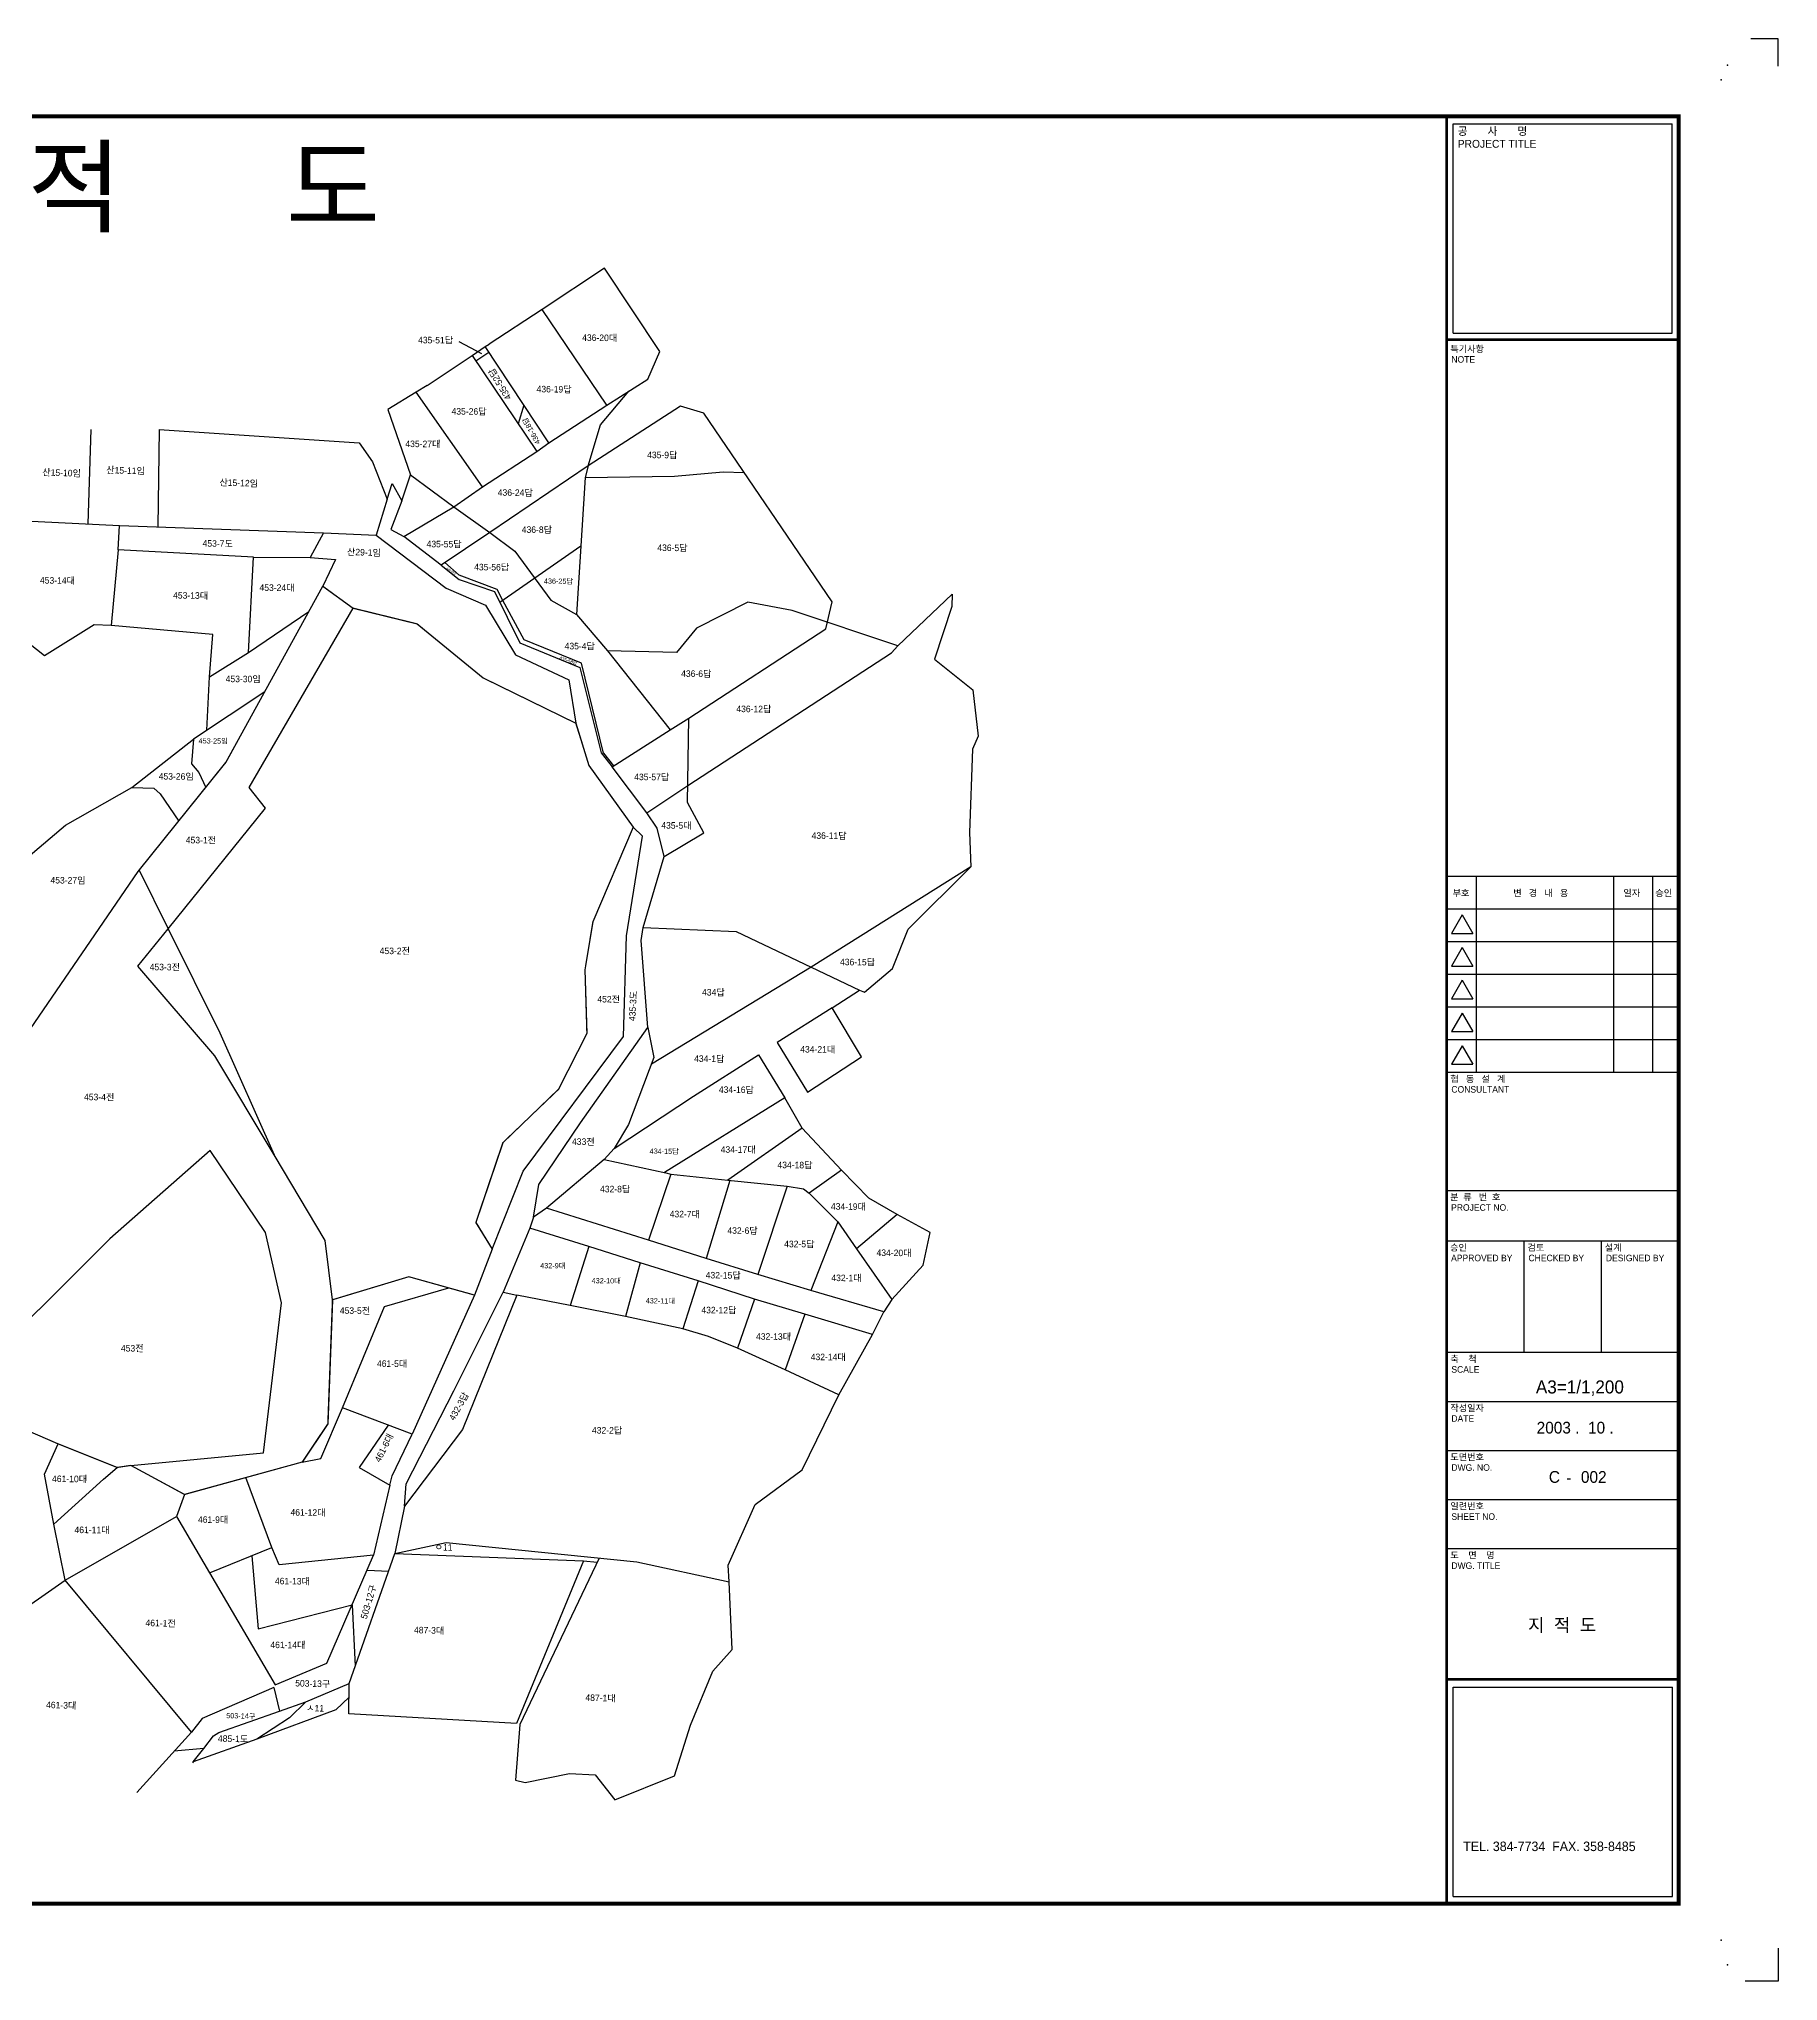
# Model space of a CAD drawing. Extents: x 0 to 504600, y 0 to 356400.
# Drawn here: x 185422 to 504600, y 0 to 356400 of the extents above; entities that cross this region are included whole.
import ezdxf
from ezdxf.enums import TextEntityAlignment as Align

# ---------------------------------------------------------------- set-up
doc = ezdxf.new("R2010")
doc.units = 0
doc.header["$LTSCALE"] = 4800
doc.header["$MEASUREMENT"] = 0
doc.linetypes.add('PHANTOM', pattern=[2.5, 1.25, -0.25, 0.25, -0.25, 0.25, -0.25])
doc.layers.get('0').update_dxf_attribs({"linetype": 'CONTINUOUS'})
for name, color, linetype in [('G-SUN', 1, 'CONTINUOUS'), ('G-TEXT', 6, 'CONTINUOUS'), ('TIT-BOX', 3, 'CONTINUOUS')]:
    doc.layers.add(name, color=color, linetype=linetype)
doc.styles.add('GHS', font='Dotum.ttf')
doc.styles.get("Standard").update_dxf_attribs({"font": 'Dotum.ttf'})
doc.dimstyles.get("Standard").update_dxf_attribs({"dimtxt": 0.18, "dimasz": 0.18, "dimexe": 0.18, "dimexo": 0.0625, "dimgap": 0.09, "dimtad": 0, "dimtih": 1, "dimtoh": 1, "dimdec": 4, "dimzin": 0, "dimdsep": 46, "dimtxsty": 'Standard', "dimcen": 0.09, "dimadec": 0, "dimazin": 0, "dimtfac": 1, "dimtdec": 4, "dimtofl": 0, "dimtmove": 0, "dimatfit": 3, "dimfxl": 0, "dimtolj": 1, "dimtzin": 0, "dimarcsym": 0})

msp = doc.modelspace()

# ---------------------------------------------------------------- linework, layer by layer
at = {"layer": 'G-SUN', "color": 7, "linetype": 'Continuous'}
for p, q in [((285647.1, 275936.1), (302040.9, 276132.2)), ((302040.9, 276132.2), (310979, 276958.1)), ((310979, 276958.1), (314854.2, 276852.6)), ((237634.6, 265743.2), (247352.9, 265309.6)), ((262560.6, 257963.4), (259916.3, 260284.5)), ((259227.9, 259823), (262562.3, 257188.7)), ((269514, 255385.6), (262560.6, 257963.4)), ((262562.3, 257188.7), (269034.7, 255002.3)), ((269034.7, 255002.3), (273699.9, 245570.4)), ((270561.9, 253343.3), (269514, 255385.6)), ((274481.4, 246103.5), (270561.9, 253343.3)), ((285004.9, 241848.7), (274481.4, 246103.5)), ((273699.9, 245570.4), (284705.3, 241021)), ((284705.3, 241021), (288639.8, 225358.1)), ((289027.3, 225354.7), (285004.9, 241848.7)), ((288639.8, 225358.1), (290610.2, 222805.7)), ((289027.3, 225354.7), (290876.5, 222975.1)), ((305568, 162367.5), (317504.1, 169945.4)), ((317504.1, 169945.4), (322297, 162108.8)), ((291012.9, 152797.8), (305568, 162367.5)), ((322297, 162108.8), (300205.5, 148367.6)), ((250773.7, 78448.6), (285397.8, 77152.8)), ((285397.8, 77152.8), (287888.7, 76881.5))]:
    msp.add_line(p, q, dxfattribs=at)
for points in [[(286231, 278077.4), (268211.2, 265845.1), (259227.9, 259823), (252377.7, 265079.3), (261582.2, 270534.5), (266814.5, 274216.9), (276819.2, 280681.9), (278980.7, 282244.6), (289667.5, 289155.6), (297170.5, 293947.9), (299362.5, 299012.3), (289208.7, 314351.5)], [(289208.7, 314351.5), (277785.7, 306725.8)], [(289667.5, 289155.6), (277785.7, 306725.8), (268063, 300370.2)], [(256666.4, 292782.7), (264917.2, 298311), (267322.3, 299952), (268063, 300370.2)], [(278980.7, 282244.6), (267322.3, 299952)], [(264917.2, 298311), (276819.2, 280681.9)], [(265598.2, 297302.1), (268026.1, 298883)], [(256666.4, 292782.7), (254680.6, 291553.4), (249455.5, 288378.8), (253603.6, 276387.9), (261582.2, 270534.5)], [(266814.5, 274216.9), (254680.6, 291553.4)], [(274405.3, 289194), (273402.5, 285742.5)], [(304705.9, 231720.4), (329833.4, 248165.6), (331007.1, 253126), (307455.2, 287720.8), (303170.5, 289000.8), (286231, 278077.4), (285647.1, 275936.1), (284071.2, 250757.9), (289778.8, 244108.7)], [(286231, 278077.4), (288511.1, 285586.6), (293688.4, 291723.8)], [(194949.8, 284725.4), (194383.7, 267384.6)], [(207479.8, 284725.4), (207285.2, 266832.5)], [(207479.8, 284725.4), (244234.3, 282256.5)], [(244234.3, 282256.5), (246678.7, 278758.7), (249332.7, 271957.5), (247352.9, 265309.6), (260155.9, 255595.8), (267363.9, 252482.8), (272874, 243358.4), (282669.1, 238754.3), (283939.1, 230818)], [(249332.7, 271957.5), (250245.5, 274798), (252018.7, 271598.2), (250033.4, 266354.4), (252377.7, 265079.3)], [(252018.7, 271598.2), (253603.6, 276387.9)], [(216268.5, 229540.6), (216725.4, 239316.7), (217358.5, 247106), (198719.6, 248737), (195555.5, 248877.5), (186462.1, 243195.3), (180287.1, 248106.7), (181582.4, 268039), (200227.1, 267085.8), (237634.6, 265743.2), (235221.4, 261245.5), (239853.1, 260866.3), (237526.7, 255988)], [(261582.2, 270534.5), (268211.2, 265845.1), (272779.3, 262408.9), (279372.8, 253390.4), (284071.2, 250757.9)], [(224819.3, 261298.6), (199960.2, 262644.8), (200227.1, 267085.8)], [(199960.2, 262644.8), (198719.6, 248737)], [(223875.5, 243796.7), (224819.3, 261298.6), (235221.4, 261245.5)], [(284855.6, 263289.7), (270036.2, 252977.5)], [(183081.9, 173604.1), (203672.2, 203637.6), (219755.6, 223613.7), (237526.7, 255988), (243077.9, 251950), (254873.2, 249052.8), (266961, 239121), (283939.1, 230818), (286367.4, 223057.7), (294483.7, 211734.9), (287078.1, 194384.9), (285626.9, 185570.5), (285976.1, 173901), (280811.8, 163646.5), (270550.6, 153851.7), (265591.1, 139187.3), (268610.8, 134297.9), (265382.3, 125876.4), (253313.7, 129253.4), (239285.7, 125014.8), (238435, 102290.6), (233713.9, 95242.5), (212150.9, 89288.1), (202302.8, 94628.2), (199787.8, 94246.6), (188914.1, 98592.2), (181158.5, 101977.4)], [(343032.6, 245000.5), (353012.4, 254533.1), (352992.3, 252225), (349766.6, 242558.3), (356832.3, 236956.9), (357774.6, 228454.3), (356737.4, 226062.7), (356232.2, 210795.2), (356467.5, 204456.4)], [(239285.7, 125014.8), (237992.2, 135905.7), (228631.8, 151626.5), (217711.3, 169796.6), (203575.1, 186244.5), (209174.1, 193086.8), (227010.5, 215222.8), (224005.5, 219014.2), (243077.9, 251950)], [(216725.4, 239316.7), (223875.5, 243796.7), (234973, 251335.8)], [(304508.7, 219410), (341891.3, 243767.7), (343032.6, 245000.5), (323644.7, 251495.6), (315518.6, 253034.9), (306094, 248259.4), (302437.3, 243772.5), (289778.8, 244108.7), (301296, 229603.7)], [(226864.3, 236563.8), (213794.5, 227900.8)], [(296980.6, 214390.5), (290610.2, 222805.7), (301296, 229603.7), (304705.9, 231720.4)], [(296341.7, 193344.4), (300189, 206341.8), (307461.9, 210684.2), (304458, 216245.9), (304705.9, 231720.4)], [(202477.4, 219025.4), (213794.5, 227900.8), (213416.1, 223385.3), (214758.8, 221792.1), (216048.4, 219009.1)], [(173087.3, 181602.2), (177439.2, 186821.6), (183487.5, 206312.4), (190321.1, 212127.3), (202477.4, 219025.4), (206545.9, 218877), (207667.4, 217850.5), (211105.4, 212869.8)], [(296980.6, 214390.5), (304508.7, 219410)], [(300189, 206341.8), (298877.7, 211549.8), (296980.6, 214390.5)], [(268610.8, 134297.9), (274300.5, 148644.1), (292716.5, 173336.7), (293239.9, 191809.1), (296225.3, 210083.9), (294483.7, 211734.9)], [(203837.5, 203842.9), (209174.1, 193086.8)], [(331032.2, 178582.3), (331032.2, 178582.3), (336034.5, 181814.8), (336935.9, 181468), (342061.1, 185829.1), (344950, 193034), (356467.5, 204456.4), (327140.7, 186072.1), (297829.9, 168260)], [(209174.1, 193086.8), (218606, 174010.4), (228631.8, 151626.5)], [(297197.9, 174998.7), (295981.9, 190975.2), (296341.7, 193344.4), (313405.9, 192630.9), (327140.7, 186072.1), (336034.5, 181814.8)], [(326488.8, 163145.2), (336380.4, 169611.2), (331032.2, 178582.3), (320915.5, 172231.2), (326488.8, 163145.2)], [(276197.9, 140194.5), (277157.8, 146203.7), (284836.1, 157483.3), (297197.9, 174998.7), (298280.1, 169453.8), (293651.3, 157180.6), (291012.9, 152797.8), (289186.6, 150780.3), (278586.5, 141868.2)], [(325526.9, 156545.2), (322297, 162108.8)], [(332694.6, 148800.9), (325526.9, 156545.2), (311876.2, 146967.7)], [(202302.8, 94628.2), (226633.5, 96963.5), (229937.8, 124445), (226997.9, 137349), (216841.7, 152402.1), (198468.4, 136240.3), (172240.2, 110136.5)], [(289186.6, 150780.3), (300470, 148309.7), (301372.3, 148075.9), (311876.2, 146967.7), (322719.2, 145856.5), (325767.4, 145378.1), (326777.9, 144578.5), (332045.5, 139336), (335498.6, 134390), (341974.2, 125070.1), (340484.3, 122802.2)], [(301372.3, 148075.9), (297301, 135943.8)], [(312240.7, 146930.3), (307898.3, 132575.4)], [(342911.4, 140691.2), (337737.1, 143673.4), (332694.6, 148800.9), (326777.9, 144578.5)], [(322719.2, 145856.5), (317369.1, 129668.7)], [(338413.1, 118640.4), (340484.3, 122802.2), (327065.9, 126760), (317369.1, 129668.7), (307898.3, 132575.4), (297301, 135943.8), (278586.5, 141868.2), (276197.9, 140194.5), (275501.9, 138167.1)], [(332045.5, 139336), (327065.9, 126760)], [(341974.2, 125070.1), (347691.4, 131386.1), (348987, 137362.2), (342911.4, 140691.2), (335498.6, 134390)], [(286325.3, 134796.8), (275501.9, 138167.1), (270641.6, 126435)], [(295795.1, 131777.1), (286325.3, 134796.8), (282942.3, 123955.5)], [(306393.3, 128521.7), (295795.1, 131777.1), (293099.2, 121946.6)], [(316764.5, 125155.2), (306393.3, 128521.7), (303593.3, 119708.8)], [(233713.9, 95242.5), (237190.3, 95877.4), (241115.3, 105219.6), (248851.4, 123791.9), (260641.9, 127202.8)], [(265382.3, 125876.4), (253960.6, 100363), (241115.3, 105219.6)], [(252550.8, 87166.7), (252812.4, 91231.3), (261553, 108326.3), (270641.6, 126435), (273123.6, 125848.6)], [(326010.2, 122363.4), (316764.5, 125155.2), (313623.4, 116119.4)], [(332202.2, 107597.9), (338413.1, 118640.4), (326010.2, 122363.4), (322407.1, 112202)], [(249553.4, 102029.3), (244185, 94234.9), (249809.5, 91022.8), (250276.4, 92713.2), (253960.6, 100363)], [(190254, 73557.1), (188195.8, 83855.1), (186466.8, 93020.6), (188963.8, 98572.3)], [(188195.8, 83855.1), (197311.8, 92135.4), (199787.8, 94246.6)], [(212150.9, 89288.1), (210704.6, 85240.6), (216738.7, 74910.9), (228769, 54358.8), (238299.8, 58342.6), (246837.9, 78150.7), (229526, 76381), (228197.1, 79555.7), (223377, 92388.1)], [(249809.5, 91022.8), (246837.9, 78150.7)], [(179676.3, 66193.3), (190254, 73557.1), (210704.6, 85240.6)], [(216738.7, 74910.9), (228197.1, 79555.7)], [(285397.8, 77152.8), (273087.1, 47305.3), (242324.4, 49022.9), (242363, 54638), (250773.7, 78448.6)], [(224482.3, 78049.9), (225693.4, 64665.7), (242909.4, 69036.8)], [(245645.9, 75385.3), (249643.3, 75248.6)], [(288250.5, 77641.6), (273705.8, 47081.6), (272907.4, 36883.5)], [(228552.2, 53863.2), (215404.5, 48169.5), (213420.2, 45699.8), (190254, 73557.1)], [(272907.4, 36883.5), (274664.9, 36422.8), (282825.1, 38087.5), (287502.8, 37864.7), (291133.6, 33300.4), (302069.3, 37702.6), (305011.2, 46987.9), (309113, 56867.8), (312667.9, 60859.7), (312114.2, 73282.5)], [(242909.4, 69036.8), (243475.6, 57787.8)], [(228552.2, 53863.2), (229584.6, 49519.3), (234416.5, 51268.5), (231427.7, 48328.5), (225396.2, 44425.7), (213737.7, 40249.8), (213599.8, 40071.3)], [(234416.5, 51268.5), (242363, 54638)], [(242345.6, 52109), (239894.6, 49777.3), (225396.2, 44425.7)], [(215673.3, 42696.7), (217502.1, 45042.2), (218454.1, 45642.1), (229584.6, 49519.3)], [(213420.2, 45699.8), (203413, 34603.3)], [(213737.7, 40249.8), (215673.3, 42696.7), (210270, 42206.7)]]:
    msp.add_lwpolyline(points, dxfattribs=at)
at = {"layer": 'G-SUN', "color": 2, "linetype": 'PHANTOM', "const_width": 200}
msp.add_lwpolyline([(183081.9, 173604.1), (203672.2, 203637.6), (219755.6, 223613.7), (237526.7, 255988), (243077.9, 251950), (254873.2, 249052.8), (266961, 239121), (283939.1, 230818), (286367.4, 223057.7), (294483.7, 211734.9), (287078.1, 194384.9), (285626.9, 185570.5), (285976.1, 173901), (280811.8, 163646.5), (270550.6, 153851.7), (265591.1, 139187.3), (268610.8, 134297.9), (265382.3, 125876.4), (253313.7, 129253.4), (239285.7, 125014.8), (238435, 102290.6), (233713.9, 95242.5), (212150.9, 89288.1), (202302.8, 94628.2), (199787.8, 94246.6), (188914.1, 98592.2), (181158.5, 101977.4)], dxfattribs=at)
at = {"layer": 'G-SUN', "color": 7, "linetype": 'Continuous'}
msp.add_lwpolyline([(250773.7, 78448.6), (260174.7, 80513.1), (295188.7, 76932), (312114.2, 73282.5), (311914.7, 76334.4), (316872.9, 87475.1), (325520, 93839), (332202.2, 107597.9), (322407.1, 112202), (313623.4, 116119.4), (308329.2, 118311.9), (303593.3, 119708.8), (293099.2, 121946.6), (282942.3, 123955.5), (273123.6, 125848.6), (263186.6, 101195.1), (252550.8, 87166.7), (250773.7, 78448.6)], close=True, dxfattribs=at)
at = {"layer": 'TIT-BOX', "color": 1}
for p, q in [((504600, 356400), (499560, 356400)), ((504600, 351360), (504600, 356400)), ((504600, 6048), (504600, 0)), ((504600, 0), (498552, 0))]:
    msp.add_line(p, q, dxfattribs=at)
at = {"layer": 'TIT-BOX', "color": 7}
for p, q in [((444953.4, 302380.1), (444974.3, 340782)), ((444974.3, 340782), (485176.4, 340782)), ((485167.5, 302380.1), (485176.4, 340782)), ((444953.4, 302380.1), (485167.5, 302380.1)), ((443778.7, 202775.2), (486380.8, 202775.2)), ((449181.7, 202775.2), (449181.7, 166773.3)), ((474362.2, 202775.2), (474362.2, 166773.3)), ((481570, 202775.2), (481570, 166773.3)), ((443778.7, 196774.9), (486380.8, 196774.9)), ((446585.4, 195647.2), (444630.6, 192261.4)), ((446585.4, 195647.2), (448540.3, 192261.4)), ((443778.7, 190774.6), (486380.8, 190774.6)), ((444630.6, 192261.4), (448540.3, 192261.4)), ((446585.4, 189646.9), (444630.6, 186261.1)), ((446585.4, 189646.9), (448540.3, 186261.1)), ((444630.6, 186261.1), (448540.3, 186261.1)), ((443778.7, 184774.3), (486380.8, 184774.3)), ((446585.4, 183646.6), (444630.6, 180260.8)), ((446585.4, 183646.6), (448540.3, 180260.8)), ((443778.7, 178773.9), (486380.8, 178773.9)), ((444630.6, 180260.8), (448540.3, 180260.8)), ((446585.4, 177646.3), (444630.6, 174260.5)), ((446585.4, 177646.3), (448540.3, 174260.5)), ((443778.7, 172773.6), (486380.8, 172773.6)), ((444630.6, 174260.5), (448540.3, 174260.5)), ((446585.4, 171646), (444630.6, 168260.2)), ((446585.4, 171646), (448540.3, 168260.2)), ((444630.6, 168260.2), (448540.3, 168260.2)), ((443778.7, 166773.3), (486380.8, 166773.3)), ((443729.3, 145104.7), (486331.4, 145104.7)), ((443729.3, 135838), (486331.4, 135838)), ((457930, 135838), (457930, 115385.5)), ((472130.7, 135838), (472130.7, 115385.5)), ((443778.7, 115385.5), (486380.8, 115385.5)), ((443778.7, 106385), (486380.8, 106385)), ((443778.7, 97384.6), (486380.8, 97384.6)), ((443778.7, 88384.1), (486380.8, 88384.1)), ((443778.7, 79384.1), (486380.8, 79384.1)), ((444978.7, 15557.2), (444978.7, 53959.2)), ((444978.7, 53959.2), (485180.8, 53959.2)), ((485180.8, 15557.2), (485180.8, 53959.2)), ((444978.7, 15557.2), (485180.8, 15557.2))]:
    msp.add_line(p, q, dxfattribs=at)
at = {"layer": 'TIT-BOX', "color": 7, "const_width": 720}
msp.add_lwpolyline([(486331.4, 14238.4), (486331.4, 342161.6), (18268.6, 342161.6), (18268.6, 14238.4)], close=True, dxfattribs=at)
at = {"layer": 'TIT-BOX', "color": 7, "const_width": 480}
for points in [[(443778.7, 14417.1), (443789.3, 342161.6)], [(443741.4, 301180.1), (486343.5, 301180.1)], [(443778.7, 55399.2), (486380.8, 55399.2)]]:
    msp.add_lwpolyline(points, dxfattribs=at)
at = {"layer": 'TIT-BOX'}
for p in [(495306.8, 351598.8), (495306.8, 2995.1)]:
    msp.add_point(p, dxfattribs=at)
at = {"layer": 'TIT-BOX', "color": 2}
for p in [(494130, 348900), (494130, 7500)]:
    msp.add_point(p, dxfattribs=at)

# ---------------------------------------------------------------- texts
at = {"color": 3}
msp.add_text('A3=1/1,200', height=2400, dxfattribs=at).set_placement((468215.7, 109035.9), align=Align.MIDDLE_CENTER)
for s, p in [('2003 .  10 .  ', (460281.9, 100484.2)), ('002', (468404.9, 91435.7))]:
    msp.add_text(s, height=2160, dxfattribs=at).set_placement(p)
at = {"color": 6}
msp.add_text('지  적  도', height=2400, dxfattribs=at).set_placement((464954.9, 64140.2), align=Align.CENTER)
at = {"color": 3, "insert": (140950, 336155.1), "char_height": 13800, "width": 352316.19, "attachment_point": 1, "style": 'GHS'}
msp.add_mtext('{\\fHY헤드라인M|b0|i0|c129|p18;지     적      도}', dxfattribs=at)
at = {"layer": 'G-TEXT', "color": 3, "style": 'GHS'}
for s, height, rotation, p in [('435-51답', 1200, 359.5009, (258234.7, 301113.4)), ('436-20대', 1200, 359.5009, (288346.5, 301546.3)), ('435-52답', 1200, 121.192371, (270021.6, 293032.8)), ('436-19답', 1200, 359.5009, (279975.9, 292108.8)), ('435-26답', 1200, 359.5009, (264375.7, 288036)), ('436-18답', 960, 118.787341, (275786.7, 284423.8)), ('435-27대', 1200, 359.5009, (255900.4, 282071.3)), ('산15-11임', 1200, 358.1305, (201332.6, 277195.3)), ('435-9답', 1200, 359.5009, (299830.4, 280041.8)), ('산15-10임', 1200, 358.1305, (189597.1, 276770.7)), ('산15-12임', 1200, 358.1305, (222104.6, 274921.8)), ('436-24답', 1200, 359.5009, (272852.3, 273140.4)), ('453-7도', 1200, 359.5009, (218249.4, 263804.5)), ('435-55답', 1200, 359.5009, (259796.1, 263686)), ('436-8답', 1200, 359.5009, (276821.6, 266335.4)), ('436-5답', 1200, 359.5009, (301696.3, 263008)), ('산29-1임', 1200, 358.1305, (245077.4, 262179.6)), ('435-56답', 1200, 359.5009, (268521.5, 259454.3)), ('453-14대', 1200, 359.5009, (188848.2, 257023.5)), ('435-59답', 360, 325.13935, (261106, 258741.9)), ('436-25답', 960, 359.5009, (280790.6, 256881.9)), ('453-13대', 1200, 359.5009, (213275.9, 254269.5)), ('453-24대', 1200, 359.5009, (229133.1, 255695.2)), ('435-58답', 600, 340.43054, (282573.4, 242298.9)), ('435-4답', 1200, 359.5009, (284690.4, 244968.6)), ('453-30임', 1200, 359.5009, (222923.1, 238938.5)), ('436-6답', 1200, 359.5009, (306073, 239913.8)), ('436-12답', 1200, 359.5009, (316637.2, 233435.5)), ('453-25임', 960, 359.5009, (217430.6, 227579.4)), ('453-26임', 1200, 359.5009, (210639.3, 221061.8)), ('435-57답', 1200, 359.5009, (297899.6, 220957.8)), ('435-5대', 1200, 359.5009, (302431.4, 212067.6)), ('436-11답', 1200, 359.5009, (330450.7, 210184.8)), ('453-1전', 1200, 359.5009, (215170.6, 209369)), ('453-27임', 1200, 359.5009, (190776.3, 202000.2)), ('453-2전', 1200, 359.5009, (250753.4, 189043.7)), ('453-3전', 1200, 359.5009, (208543.2, 186075.5)), ('436-15답', 1200, 359.5009, (335663.8, 186994.8)), ('434답', 1200, 359.5009, (309208.4, 181449.3)), ('452전', 1200, 359.5009, (289996.7, 180178.3)), ('435-3도', 1200, 86.710397, (294427.1, 178948)), ('434-21대', 1200, 359.5009, (328361.8, 170975.3)), ('434-1답', 1200, 359.5009, (308455.7, 169268.4)), ('434-16답', 1200, 359.5009, (313430.8, 163568.7)), ('453-4전', 1200, 359.5009, (196499.5, 162222.2)), ('433전', 1200, 359.5009, (285346.1, 154042.4)), ('434-17대', 1200, 359.5009, (313767.2, 152586.9)), ('434-15답', 960, 359.5009, (300190.5, 152287.2)), ('434-18답', 1200, 359.5009, (324180, 149751.4)), ('432-8답', 1200, 359.5009, (291184.6, 145336.9)), ('434-19대', 1200, 359.5009, (333991.9, 142135.7)), ('432-7대', 1200, 359.5009, (303967, 140748)), ('432-6답', 1200, 359.5009, (314561.4, 137728)), ('432-5답', 1200, 359.5009, (324977.4, 135258.4)), ('432-9대', 960, 359.5009, (279745.2, 131282.5)), ('434-20대', 1200, 359.5009, (342359.3, 133643.1)), ('432-10대', 960, 359.5009, (289551.8, 128518.4)), ('432-15답', 1200, 359.5009, (311010.7, 129524.6)), ('432-1대', 1200, 359.5009, (333634.9, 129038.5)), ('432-11대', 960, 359.5009, (299480, 124830)), ('453-5전', 1200, 359.5009, (243438.6, 123039.8)), ('432-12답', 1200, 359.5009, (310222.5, 123127)), ('432-13대', 1200, 359.5009, (320251.7, 118282)), ('453전', 1200, 359.5009, (202568.5, 116124.3)), ('432-14대', 1200, 359.5009, (330290.4, 114534.9)), ('461-5대', 1200, 359.5009, (250255.3, 113311.2)), ('432-3답', 1200, 60.873974, (262488.1, 105470.7)), ('461-6대', 1200, 63.232803, (248755.2, 97859.5)), ('432-2답', 1200, 359.5009, (289701.6, 101073.6)), ('461-10대', 1200, 359.5009, (191066, 92160.1)), ('461-12대', 1200, 359.5009, (234818.8, 85998)), ('461-11대', 1200, 359.5009, (195182.2, 82793.4)), ('461-9대', 1200, 359.5009, (217411.5, 84685.7)), ('ㅇ11', 1200, 358.5445, (259695.9, 79615.8)), ('461-13대', 1200, 359.5009, (231962.3, 73396.9)), ('503-12구', 1200, 73.601859, (245919.6, 69596.6)), ('461-1전', 1200, 358.5445, (207780.1, 65691.3)), ('487-3대', 1200, 358.5445, (257050.5, 64376.4)), ('461-14대', 1200, 359.5009, (231127.9, 61693.2)), ('503-13구', 1200, 358.5445, (235684.8, 54604.5)), ('461-3대', 1200, 358.5445, (189533.6, 50637.1)), ('ㅅ11', 1200, 358.5445, (236124.4, 50100.1)), ('487-1대', 1200, 358.5445, (288509.4, 51973)), ('503-14구', 960, 358.5445, (222495, 48673.7)), ('485-1도', 1200, 358.5445, (221066.2, 44475.2))]:
    msp.add_text(s, height=height, rotation=rotation, dxfattribs=at).set_placement(p, align=Align.MIDDLE_CENTER)
at = {"layer": 'TIT-BOX', "color": 7}
for s, height, p in [('공       사       명', 1440, (445801.2, 338748.4)), ('PROJECT TITLE', 1440, (445801.2, 336417)), ('특기사항', 1200, (444441.8, 298898.8)), ('NOTE', 1200, (444630.6, 296982.5)), ('부호', 1200, (444850.5, 199054.9)), ('변   경   내   용', 1200, (455985.5, 199054.9)), ('일자', 1200, (476192, 199054.9)), ('승인', 1200, (482059, 199054.9)), ('협   동   설   계', 1200, (444441.8, 164951.7)), ('CONSULTANT', 1200, (444630.6, 163035.4)), ('분  류   번  호', 1200, (444392.4, 143276.8)), ('PROJECT NO.', 1200, (444581.2, 141360.5)), ('승인', 1200, (444392.4, 134015.2)), ('APPROVED BY', 1200, (444581.2, 132098.9)), ('검토', 1200, (458593.2, 134015.2)), ('CHECKED BY', 1200, (458782, 132098.9)), ('설계', 1200, (472793.9, 134015.2)), ('DESIGNED BY', 1200, (472982.7, 132098.9)), ('축    척', 1200, (444441.8, 113562.7)), ('SCALE', 1200, (444630.6, 111646.4)), ('작성일자', 1200, (444441.8, 104562.2)), ('DATE', 1200, (444630.6, 102645.9)), ('도면번호', 1200, (444441.8, 95561.8)), ('DWG. NO.', 1200, (444630.6, 93645.4)), ('-', 2160, (465700.9, 91330.3)), ('일련번호', 1200, (444441.8, 86561.3)), ('SHEET NO.', 1200, (444630.6, 84645)), ('도    면    명', 1200, (444441.8, 77561.3)), ('DWG. TITLE', 1200, (444630.6, 75645)), ('TEL. 384-7734  FAX. 358-8485', 1740, (446805.4, 23869))]:
    msp.add_text(s, height=height, dxfattribs=at).set_placement(p)
at = {"layer": 'TIT-BOX', "color": 3}
msp.add_text('C', height=2160, dxfattribs=at).set_placement((462521.4, 91435.7))

# ---------------------------------------------------------------- leaders
at = {"layer": 'G-SUN', "color": 7, "linetype": 'Continuous'}
msp.add_leader([(266714.9, 298602.2), (262561.6, 300773.7)], dimstyle='Standard', dxfattribs=at)

doc.saveas('drawing.dxf')
